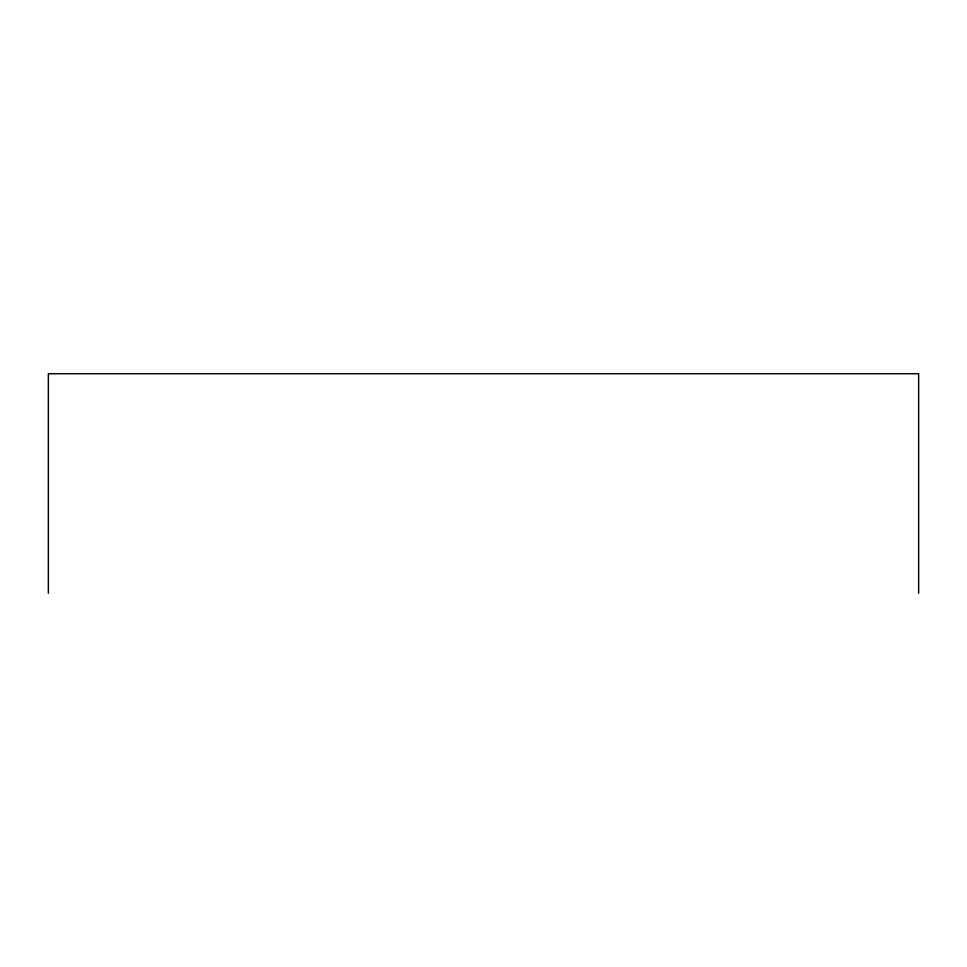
<?xml version="1.0" encoding="UTF-8"?>
<svg xmlns="http://www.w3.org/2000/svg" width="967" height="967" viewBox="0 0 967 967"><rect width="100%" height="100%" fill="white"/><g stroke="black" fill="none" stroke-linecap="round" stroke-linejoin="round"><path stroke-width="1.45" d="M918.65 593.279L918.65 373.721L48.35 373.721L48.35 593.279"/></g></svg>
